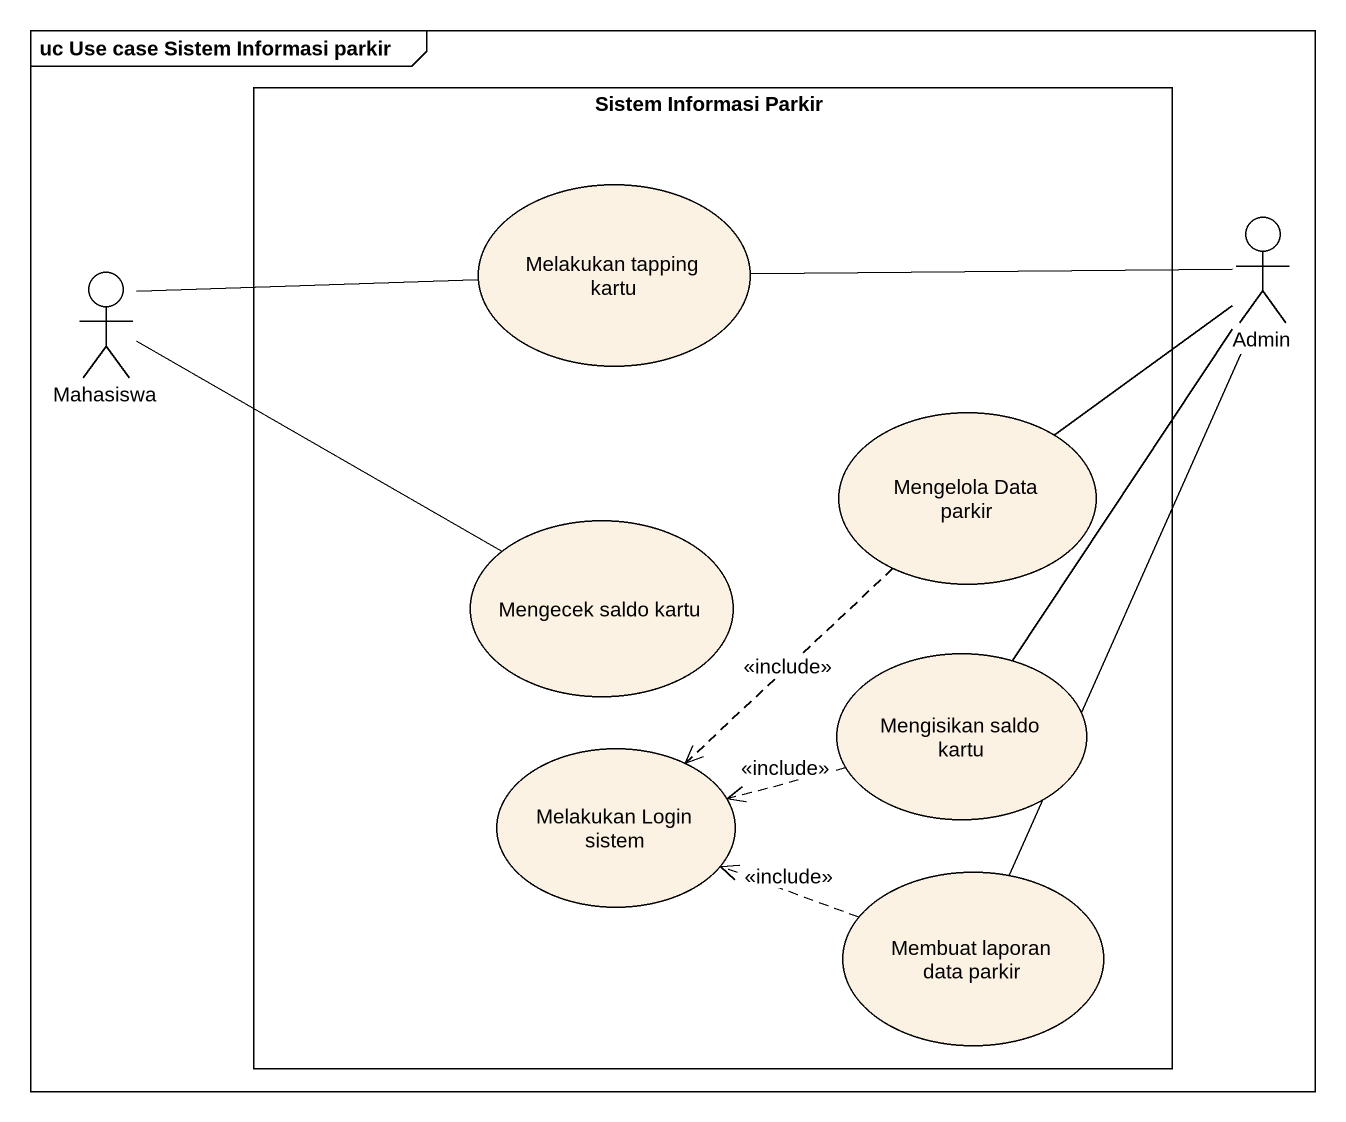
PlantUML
@startuml
mainframe uc Use case Sistem Informasi parkir
rectangle "Sistem Informasi Parkir" as Sistem_Informasi_Parkir {
  usecase "Melakukan tapping kartu" as Melakukan_tapping_kartu
  usecase "Mengelola Data parkir" as Mengelola_Data_parkir
  usecase "Mengecek saldo kartu" as Mengecek_saldo_kartu
  usecase "Mengisikan saldo kartu" as Mengisikan_saldo_kartu
  usecase "Melakukan Login sistem" as Melakukan_Login_sistem
  usecase "Membuat laporan data parkir" as Membuat_laporan_data_parkir
}
actor Admin
actor Mahasiswa
Admin -left- Melakukan_tapping_kartu
Admin -- Mengelola_Data_parkir
Admin -- Mengisikan_saldo_kartu
Admin -- Membuat_laporan_data_parkir
Mahasiswa -right- Melakukan_tapping_kartu
Mahasiswa -right- Mengecek_saldo_kartu
Mengelola_Data_parkir ..> Melakukan_Login_sistem : <<include>>
Mengisikan_saldo_kartu .left.> Melakukan_Login_sistem : <<include>>
Membuat_laporan_data_parkir .left.> Melakukan_Login_sistem : <<include>>
@enduml
